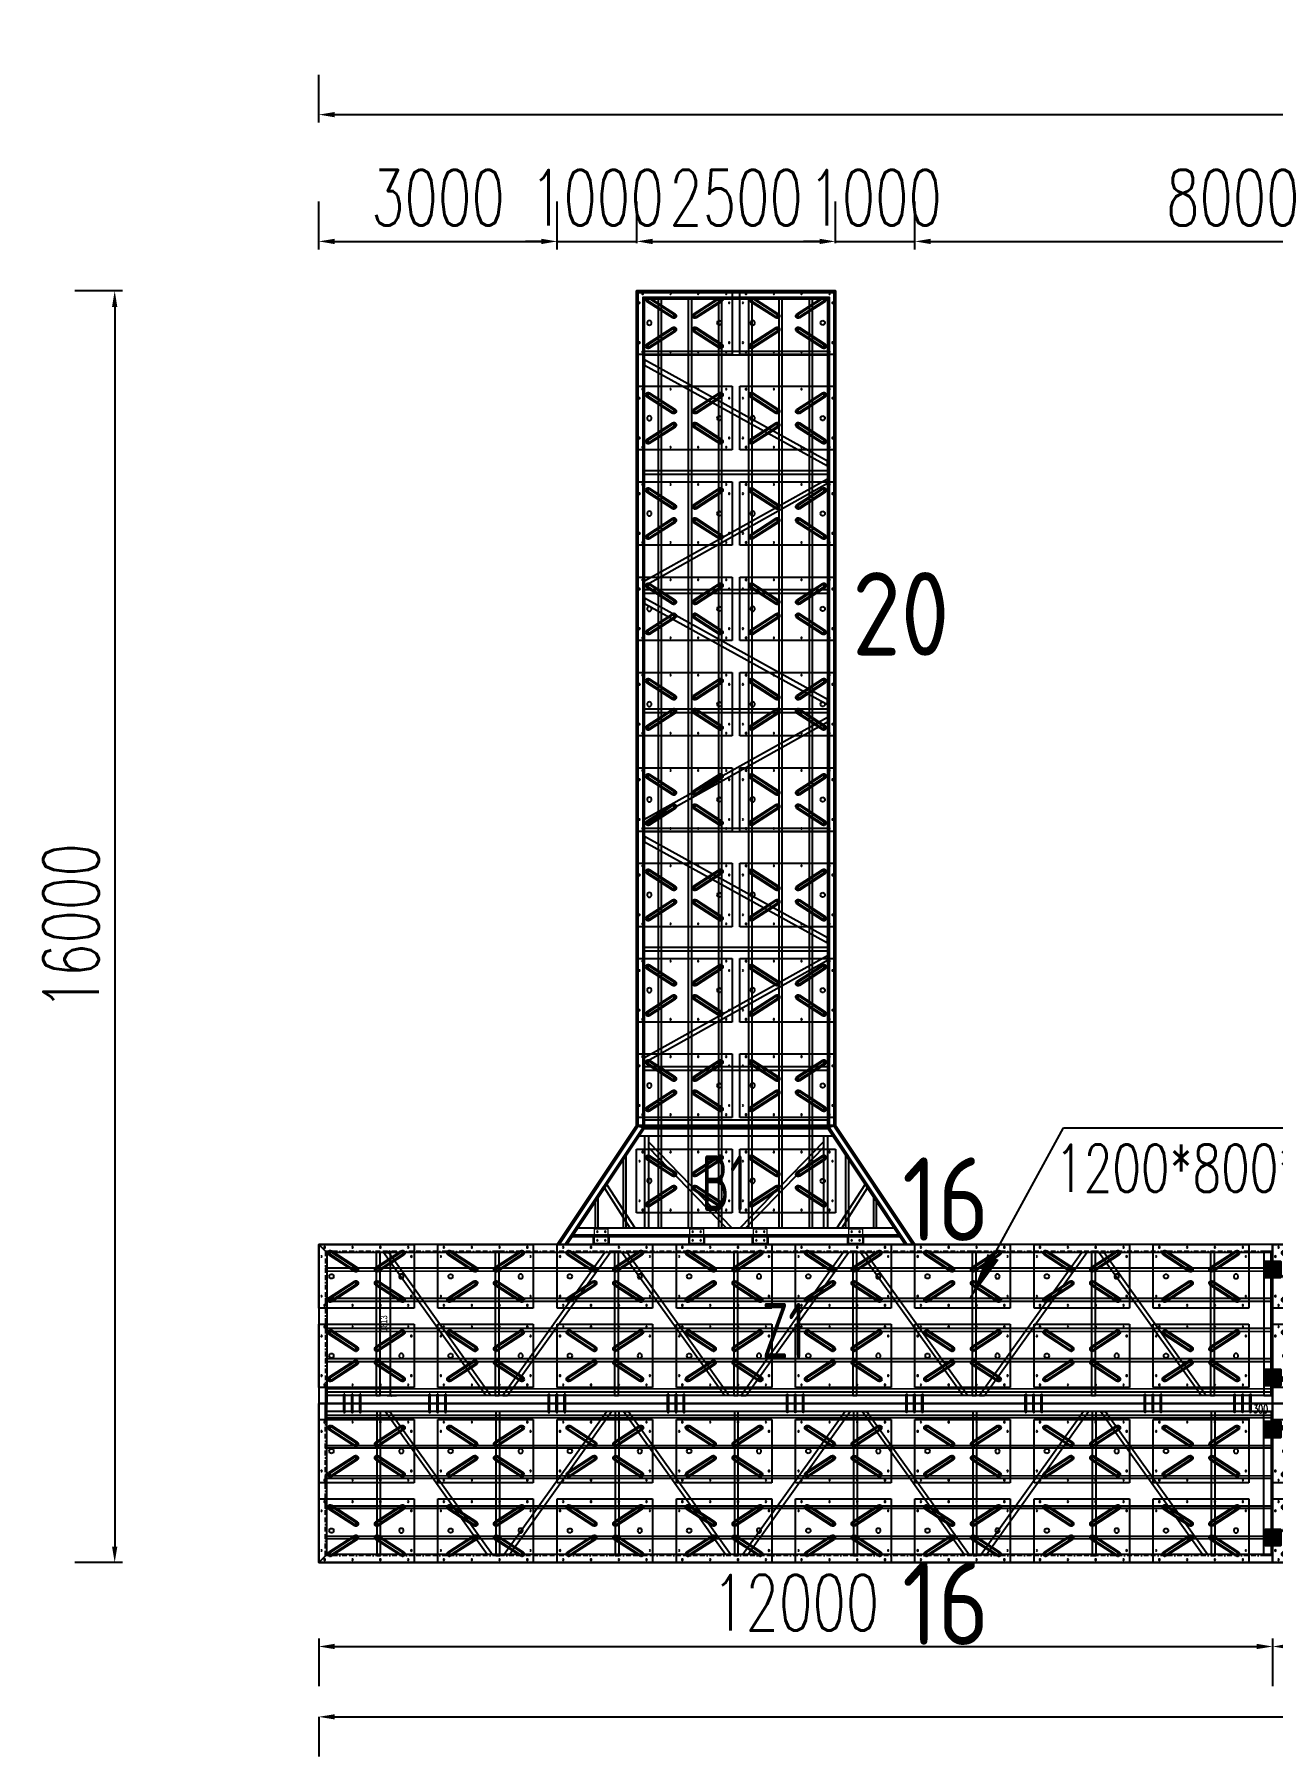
# Model space of a CAD drawing. Extents: x -89702 to 926017, y -610001 to -56924.
# Drawn here: x 306353 to 321930, y -232071 to -210400 of the extents above; entities that cross this region are included whole.
import ezdxf

# ---------------------------------------------------------------- set-up
doc = ezdxf.new("R2010")
doc.units = 0
doc.header["$LTSCALE"] = 10
doc.header["$MEASUREMENT"] = 0
doc.linetypes.add('__BORDER__', pattern=[21, 6, -3, 6, -3, 0, -3])
for name, color, linetype in [('DIM_LEAD', 3, 'Continuous'), ('L-TEXT文字标注', 7, 'Continuous'), ('PUB_DIM', 3, 'Continuous'), ('PUB_TEXT', 7, 'Continuous'), ('W-_ANTICOLLISION防撞措施', 6, 'Continuous'), ('W-ALUMINUM_FRAME铝架', 30, 'Continuous'), ('W-FLOAT_BOWL浮筒', 253, 'Continuous'), ('W-STEEL_FRAME钢架', 3, 'Continuous'), ('W-STEEL_KEEL钢龙骨', 5, 'Continuous'), ('塑木板', 32, 'Continuous')]:
    doc.layers.add(name, color=color, linetype=linetype)
doc.styles.add('_TCH_DIM', font='SIMPLEX', dxfattribs={"bigfont": 'GBCBIG'})
doc.styles.add('_TCH_DIM_T3', font='arial.ttf', dxfattribs={"width": 0.705882})
doc.styles.get("Standard").update_dxf_attribs({"font": 'gbenor.shx', "bigfont": 'gbcbig.shx'})
doc.styles.add('STANDARD_T3', font='simplex.shx', dxfattribs={"width": 0.7, "bigfont": 'gbcbig.shx'})
doc.dimstyles.new('_TCH_ARCH&&30', dxfattribs={"dimtxt": 89.25, "dimasz": 30, "dimexe": 75, "dimexo": 90, "dimgap": 37.875, "dimtad": 1, "dimdec": 0, "dimzin": 0, "dimdsep": 46, "dimtxsty": '_TCH_DIM_T3', "dimblk": 'ARCHTICK', "dimcen": 0.09, "dimclrt": 7, "dimazin": 2, "dimtfac": 1, "dimtdec": 0, "dimtix": 1, "dimtmove": 2, "dimatfit": 3, "dimfxl": 0, "dimtolj": 1, "dimtzin": 0, "dimarcsym": 0})
doc.dimstyles.new('W&&200', dxfattribs={"dimtxt": 700, "dimasz": 200, "dimexe": 500, "dimexo": 600, "dimgap": 200, "dimtad": 1, "dimdec": 0, "dimzin": 0, "dimdsep": 46, "dimtxsty": 'STANDARD_T3', "dimcen": 0.09, "dimclrd": 1, "dimclre": 1, "dimclrt": 7, "dimazin": 2, "dimtfac": 1, "dimtdec": 0, "dimtix": 1, "dimtmove": 2, "dimatfit": 3, "dimfxl": 0, "dimtolj": 1, "dimtzin": 0, "dimarcsym": 0})
doc.dimstyles.new('W&&30', dxfattribs={"dimtxt": 105, "dimasz": 30, "dimexe": 75, "dimexo": 90, "dimgap": 30, "dimtad": 1, "dimdec": 0, "dimzin": 0, "dimdsep": 46, "dimtxsty": 'STANDARD_T3', "dimcen": 0.09, "dimclrd": 1, "dimclre": 1, "dimclrt": 7, "dimazin": 2, "dimtfac": 1, "dimtdec": 0, "dimtix": 1, "dimtmove": 2, "dimatfit": 3, "dimfxl": 0, "dimtolj": 1, "dimtzin": 0, "dimarcsym": 0})

# ---------------------------------------------------------------- blocks, each defined once
blk = doc.blocks.new('fx1200')
for p, q in [((1200, 276), (0, 276)), ((0, 276), (0, -524)), ((1200, -524), (1200, 276)), ((121, 187), (116, 177)), ((116, 177), (118, 165)), ((118, 165), (121, 155)), ((128, 196), (121, 187)), ((121, 155), (129, 147)), ((126, 172), (129, 182)), ((128, 162), (126, 172)), ((139, 201), (128, 196)), ((134, 155), (128, 162)), ((129, 182), (136, 190)), ((129, 172), (131, 180)), ((131, 164), (129, 172)), ((137, 159), (129, 147)), ((129, 147), (453, -63)), ((131, 180), (137, 187)), ((137, 159), (131, 164)), ((134, 155), (458, -56)), ((136, 190), (145, 192)), ((137, 187), (145, 189)), ((153, 185), (137, 159)), ((461, -53), (137, 159)), ((150, 201), (139, 201)), ((145, 192), (155, 189)), ((145, 189), (153, 185)), ((159, 197), (150, 201)), ((159, 197), (153, 185)), ((153, 185), (477, -24)), ((478, -21), (155, 189)), ((483, -12), (159, 197)), ((1041, 197), (717, -12)), ((1045, 189), (722, -21)), ((723, -24), (1047, 185)), ((1064, 159), (741, -53)), ((742, -56), (1066, 155)), ((747, -63), (1071, 147)), ((1052, 201), (1041, 197)), ((1047, 185), (1041, 197)), ((1045, 189), (1055, 192)), ((1047, 185), (1055, 189)), ((1047, 185), (1064, 159)), ((1063, 201), (1052, 201)), ((1055, 192), (1064, 190)), ((1055, 189), (1063, 187)), ((1072, 196), (1063, 201)), ((1063, 187), (1069, 180)), ((1064, 190), (1072, 182)), ((1069, 164), (1064, 159)), ((1064, 159), (1071, 147)), ((1072, 162), (1066, 155)), ((1069, 180), (1071, 172)), ((1071, 172), (1069, 164)), ((1071, 147), (1079, 155)), ((1080, 187), (1072, 196)), ((1072, 182), (1076, 172)), ((1076, 172), (1072, 162)), ((1079, 155), (1084, 165)), ((1084, 177), (1080, 187)), ((1084, 165), (1084, 177)), ((453, -184), (129, -393)), ((132, -123), (134, -113)), ((134, -135), (132, -123)), ((134, -113), (140, -103)), ((140, -145), (134, -135)), ((458, -192), (134, -402)), ((137, -405), (461, -195)), ((140, -103), (150, -96)), ((150, -150), (140, -145)), ((150, -96), (161, -95)), ((161, -153), (150, -150)), ((161, -95), (171, -96)), ((171, -150), (161, -153)), ((171, -96), (180, -103)), ((180, -145), (171, -150)), ((180, -103), (187, -113)), ((187, -135), (180, -145)), ((187, -113), (188, -123)), ((188, -123), (187, -135)), ((461, -53), (453, -63)), ((453, -63), (464, -68)), ((464, -180), (453, -184)), ((453, -184), (461, -195)), ((467, -59), (458, -56)), ((458, -192), (467, -189)), ((461, -53), (477, -24)), ((469, -54), (461, -53)), ((461, -195), (469, -192)), ((461, -195), (477, -222)), ((464, -68), (475, -68)), ((475, -180), (464, -180)), ((478, -56), (467, -59)), ((467, -189), (478, -190)), ((475, -53), (469, -54)), ((469, -192), (475, -194)), ((482, -48), (475, -53)), ((475, -68), (485, -63)), ((485, -185), (475, -180)), ((475, -194), (482, -200)), ((483, -12), (477, -24)), ((477, -24), (482, -31)), ((478, -21), (485, -29)), ((485, -49), (478, -56)), ((478, -190), (485, -199)), ((482, -31), (485, -39)), ((485, -39), (482, -48)), ((482, -200), (485, -209)), ((485, -209), (482, -217)), ((491, -21), (483, -12)), ((485, -29), (488, -39)), ((488, -39), (485, -49)), ((485, -63), (493, -54)), ((493, -194), (485, -185)), ((485, -199), (488, -209)), ((488, -209), (485, -219)), ((496, -31), (491, -21)), ((491, -225), (496, -215)), ((493, -54), (496, -43)), ((496, -204), (493, -194)), ((496, -43), (496, -31)), ((496, -215), (496, -204)), ((709, -21), (704, -31)), ((704, -31), (704, -43)), ((704, -43), (707, -54)), ((707, -194), (704, -204)), ((704, -204), (704, -215)), ((704, -215), (709, -225)), ((707, -54), (715, -63)), ((715, -185), (707, -194)), ((717, -12), (709, -21)), ((712, -39), (715, -29)), ((715, -49), (712, -39)), ((712, -209), (715, -199)), ((715, -219), (712, -209)), ((715, -29), (722, -21)), ((723, -56), (715, -49)), ((715, -63), (725, -68)), ((725, -180), (715, -185)), ((715, -199), (723, -190)), ((717, -12), (723, -24)), ((717, -39), (718, -31)), ((718, -48), (717, -39)), ((717, -209), (718, -200)), ((718, -217), (717, -209)), ((718, -31), (723, -24)), ((725, -53), (718, -48)), ((718, -200), (725, -194)), ((741, -53), (723, -24)), ((733, -59), (723, -56)), ((723, -190), (733, -189)), ((741, -195), (723, -222)), ((733, -54), (725, -53)), ((725, -68), (736, -68)), ((736, -180), (725, -180)), ((725, -194), (733, -192)), ((741, -53), (733, -54)), ((742, -56), (733, -59)), ((733, -189), (742, -192)), ((733, -192), (741, -195)), ((736, -68), (747, -63)), ((747, -184), (736, -180)), ((741, -53), (747, -63)), ((747, -184), (741, -195)), ((741, -195), (1064, -405)), ((1066, -402), (742, -192)), ((1071, -393), (747, -184)), ((1015, -113), (1012, -123)), ((1012, -123), (1015, -135)), ((1020, -103), (1015, -113)), ((1015, -135), (1020, -145)), ((1029, -96), (1020, -103)), ((1020, -145), (1029, -150)), ((1041, -95), (1029, -96)), ((1029, -150), (1041, -153)), ((1050, -96), (1041, -95)), ((1041, -153), (1050, -150)), ((1060, -103), (1050, -96)), ((1050, -150), (1060, -145)), ((1066, -113), (1060, -103)), ((1060, -145), (1066, -135)), ((1068, -123), (1066, -113)), ((1066, -135), (1068, -123)), ((118, -412), (116, -423)), ((116, -423), (121, -435)), ((121, -402), (118, -412)), ((129, -393), (121, -402)), ((126, -420), (128, -410)), ((129, -430), (126, -420)), ((128, -410), (134, -402)), ((129, -393), (137, -405)), ((129, -420), (131, -412)), ((131, -428), (129, -420)), ((136, -437), (129, -430)), ((131, -412), (137, -405)), ((137, -433), (131, -428)), ((153, -433), (137, -405)), ((145, -435), (137, -433)), ((153, -433), (145, -435)), ((477, -222), (153, -433)), ((153, -433), (159, -443)), ((155, -437), (478, -225)), ((159, -443), (483, -234)), ((482, -217), (477, -222)), ((477, -222), (483, -234)), ((485, -219), (478, -225)), ((483, -234), (491, -225)), ((709, -225), (717, -234)), ((722, -225), (715, -219)), ((723, -222), (717, -234)), ((717, -234), (1041, -443)), ((723, -222), (718, -217)), ((722, -225), (1045, -437)), ((1047, -433), (723, -222)), ((1041, -443), (1047, -433)), ((1047, -433), (1064, -405)), ((1055, -435), (1047, -433)), ((1063, -433), (1055, -435)), ((1069, -428), (1063, -433)), ((1071, -393), (1064, -405)), ((1064, -405), (1069, -412)), ((1072, -430), (1064, -437)), ((1066, -402), (1072, -410)), ((1069, -412), (1071, -420)), ((1071, -420), (1069, -428)), ((1079, -402), (1071, -393)), ((1072, -410), (1076, -420)), ((1076, -420), (1072, -430)), ((1084, -412), (1079, -402)), ((1080, -435), (1084, -423)), ((1084, -423), (1084, -412)), ((0, -524), (1200, -524)), ((121, -435), (128, -443)), ((128, -443), (139, -448)), ((145, -438), (136, -437)), ((139, -448), (150, -448)), ((155, -437), (145, -438)), ((150, -448), (159, -443)), ((1041, -443), (1052, -448)), ((1055, -438), (1045, -437)), ((1052, -448), (1063, -448)), ((1064, -437), (1055, -438)), ((1063, -448), (1072, -443)), ((1072, -443), (1080, -435))]:
    blk.add_line(p, q)
for centre in [(75, 241), (425, 241), (775, 241), (1125, 241), (35, 126), (1165, 126), (35, -374), (1165, -374), (75, -489), (425, -489), (775, -489), (1125, -489)]:
    blk.add_circle(centre, 7)
blk = doc.blocks.new('*U1088')
at = {"layer": 'W-FLOAT_BOWL浮筒', "xscale": -1, "rotation": 180}
for p in [(-1250, -124), (50, -124)]:
    blk.add_blockref('fx1200', p, dxfattribs=at)
blk = doc.blocks.new('*U1089')
at = {"layer": 'W-FLOAT_BOWL浮筒', "color": 0, "linetype": 'ByBlock', "lineweight": -2, "transparency": 16777216}
for p in [(0, 0), (0, -1200), (0, -2400), (0, -3600), (0, -4800), (0, -6000), (0, -7200), (0, -8400), (0, -9600), (0, -10800)]:
    blk.add_blockref('*U1088', p, dxfattribs=at)
blk = doc.blocks.new('*U1076')
at = {"layer": 'W-FLOAT_BOWL浮筒', "xscale": -1}
for p in [(600, 624), (600, -376)]:
    blk.add_blockref('fx1200', p, dxfattribs=at)
blk = doc.blocks.new('*U1077')
at = {"layer": 'W-FLOAT_BOWL浮筒', "color": 0, "linetype": 'ByBlock', "lineweight": -2, "transparency": 16777216}
for p in [(0, 0), (1500, 0), (3000, 0), (4500, 0), (6000, 0), (7500, 0), (9000, 0), (10500, 0)]:
    blk.add_blockref('*U1076', p, dxfattribs=at)
blk = doc.blocks.new('*U1078')
at = {"layer": 'W-FLOAT_BOWL浮筒', "xscale": -1}
for p in [(600, 624), (600, -376)]:
    blk.add_blockref('fx1200', p, dxfattribs=at)
blk = doc.blocks.new('*U1079')
at = {"layer": 'W-FLOAT_BOWL浮筒', "color": 0, "linetype": 'ByBlock', "lineweight": -2, "transparency": 16777216}
for p in [(0, 0), (1500, 0), (3000, 0), (4500, 0), (6000, 0), (7500, 0), (9000, 0), (10500, 0)]:
    blk.add_blockref('*U1078', p, dxfattribs=at)
blk = doc.blocks.new('*U1080')
at = {"layer": 'W-FLOAT_BOWL浮筒', "xscale": -1}
for p in [(600, 624), (600, -376)]:
    blk.add_blockref('fx1200', p, dxfattribs=at)
blk = doc.blocks.new('*U1081')
at = {"layer": 'W-FLOAT_BOWL浮筒', "color": 0, "linetype": 'ByBlock', "lineweight": -2, "transparency": 16777216}
for p in [(0, 0), (1450, 0), (2900, 0), (4350, 0), (5800, 0), (7250, 0), (8700, 0), (10150, 0)]:
    blk.add_blockref('*U1080', p, dxfattribs=at)
blk = doc.blocks.new('*U1082')
at = {"layer": 'W-FLOAT_BOWL浮筒', "xscale": -1}
for p in [(600, 624), (600, -376)]:
    blk.add_blockref('fx1200', p, dxfattribs=at)
blk = doc.blocks.new('*U1083')
at = {"layer": 'W-FLOAT_BOWL浮筒', "color": 0, "linetype": 'ByBlock', "lineweight": -2, "transparency": 16777216}
for p in [(0, 0), (1450, 0), (2900, 0), (4350, 0), (5800, 0), (7250, 0), (8700, 0), (10150, 0)]:
    blk.add_blockref('*U1082', p, dxfattribs=at)
blk = doc.blocks.new('*D1091')
at = {"layer": 'Defpoints', "color": 0, "linetype": 'ByBlock', "transparency": 16777216}
for p in [(309930, -229628), (321930, -229628), (321930, -230686)]:
    blk.add_point(p, dxfattribs=at)
at = {"layer": 'W-_ANTICOLLISION防撞措施', "color": 1, "linetype": 'ByBlock', "lineweight": -2, "transparency": 16777216}
for p, q in [((309930, -230586), (309930, -231186)), ((310130, -230686), (321730, -230686)), ((321930, -230586), (321930, -231186))]:
    blk.add_line(p, q, dxfattribs=at)
at = {"layer": 'W-_ANTICOLLISION防撞措施', "color": 1, "linetype": 'ByBlock', "transparency": 16777216}
for points in [[(310130, -230652), (310130, -230719), (309930, -230686)], [(321730, -230652), (321730, -230719), (321930, -230686)]]:
    blk.add_solid(points, dxfattribs=at)
at = {"layer": 'W-_ANTICOLLISION防撞措施', "color": 7, "linetype": 'ByBlock', "transparency": 16777216, "insert": (315930, -230136), "char_height": 700, "attachment_point": 5, "style": 'STANDARD_T3'}
blk.add_mtext('\\A1;12000', dxfattribs=at)
blk = doc.blocks.new('*D1090')
at = {"layer": 'Defpoints', "color": 0, "linetype": 'ByBlock', "transparency": 16777216}
for p in [(321930, -229628), (333430, -229628), (333430, -230686)]:
    blk.add_point(p, dxfattribs=at)
at = {"layer": 'W-_ANTICOLLISION防撞措施', "color": 1, "linetype": 'ByBlock', "lineweight": -2, "transparency": 16777216}
for p, q in [((321930, -230586), (321930, -231186)), ((322130, -230686), (333230, -230686)), ((333430, -230586), (333430, -231186))]:
    blk.add_line(p, q, dxfattribs=at)
at = {"layer": 'W-_ANTICOLLISION防撞措施', "color": 1, "linetype": 'ByBlock', "transparency": 16777216}
for points in [[(322130, -230652), (322130, -230719), (321930, -230686)], [(333230, -230652), (333230, -230719), (333430, -230686)]]:
    blk.add_solid(points, dxfattribs=at)
at = {"layer": 'W-_ANTICOLLISION防撞措施', "color": 7, "linetype": 'ByBlock', "transparency": 16777216, "insert": (327680, -230136), "char_height": 700, "attachment_point": 5, "style": 'STANDARD_T3'}
blk.add_mtext('\\A1;11500', dxfattribs=at)
blk = doc.blocks.new('01')
h = blk.add_hatch()
h.set_pattern_fill('HOUND', color=77, scale=5)
h.set_pattern_definition([(0, (0, 0), (31.75, 7.9375), [127, -63.5]), (90, (0, 0), (-7.9375, -31.75), [127, -63.5])])
h.paths.add_polyline_path([(50227, 12928), (50227, 12728), (50427, 12728), (50427, 12928)])
h.paths.add_polyline_path([(50382, 12893, -1), (50402, 12893, -1)], flags=16)
h.paths.add_polyline_path([(50252, 12893, -1), (50272, 12893, -1)], flags=16)
h.paths.add_polyline_path([(50402, 12763, -1), (50382, 12763, -1)], flags=16)
h.paths.add_polyline_path([(50272, 12763, -1), (50252, 12763, -1)], flags=16)
at = {"color": 251}
blk.add_lwpolyline([(50227, 12928), (50427, 12928), (50427, 12728), (50227, 12728)], close=True, dxfattribs=at)
at = {"color": 6}
for centre in [(50262, 12893), (50392, 12893), (50262, 12763), (50392, 12763)]:
    blk.add_circle(centre, 10, dxfattribs=at)
blk = doc.blocks.new('*D1362')
at = {"layer": 'Defpoints', "color": 0, "transparency": 16777216}
for p in [(321630, -227728), (321930, -227628), (321630, -227781)]:
    blk.add_point(p, dxfattribs=at)
at = {"layer": 'W-STEEL_FRAME钢架', "color": 1, "lineweight": -2, "transparency": 16777216}
for p, q in [((321930, -227718), (321930, -227856)), ((321630, -227818), (321630, -227856)), ((321900, -227781), (321660, -227781))]:
    blk.add_line(p, q, dxfattribs=at)
at = {"layer": 'W-STEEL_FRAME钢架', "color": 1, "transparency": 16777216}
for points in [[(321660, -227776), (321660, -227786), (321630, -227781)], [(321900, -227776), (321900, -227786), (321930, -227781)]]:
    blk.add_solid(points, dxfattribs=at)
at = {"layer": 'W-STEEL_FRAME钢架', "color": 7, "transparency": 16777216, "insert": (321780, -227698), "char_height": 105, "attachment_point": 5, "style": 'STANDARD_T3'}
blk.add_mtext('\\A1;300', dxfattribs=at)
blk = doc.blocks.new('*U1336')
at = {"color": 4}
blk.add_lwpolyline([(5957, 18), (-5957, 17), (-5957, -18), (5957, -17)], close=True, dxfattribs=at)
blk = doc.blocks.new('*U1337')
at = {"layer": 'W-STEEL_KEEL钢龙骨', "color": 0, "linetype": 'ByBlock', "lineweight": -2, "transparency": 16777216}
for p in [(0, 1520), (0, 1140), (0, 760), (0, 380), (0, 0)]:
    blk.add_blockref('*U1336', p, dxfattribs=at)
blk = doc.blocks.new('*U1334')
at = {"color": 1}
blk.add_lwpolyline([(25, 906.5), (-25, 906.5), (-25, -906.5), (25, -906.5)], close=True, dxfattribs=at)
blk = doc.blocks.new('*U1335')
at = {"layer": 'W-ALUMINUM_FRAME铝架', "color": 0, "linetype": 'ByBlock', "lineweight": -2, "transparency": 16777216}
for p in [(0, 0), (1500, 0), (3000, 0), (4500, 0), (6000, 0), (7500, 0), (9000, 0), (10500, 0)]:
    blk.add_blockref('*U1334', p, dxfattribs=at)
blk = doc.blocks.new('1')
at = {"lineweight": -3}
for p, q in [((-1521938, 1214338), (-1521935, 1214338)), ((-1521938, 1214336), (-1521931, 1214336)), ((-1521938, 1214336), (-1521914, 1214336)), ((-1521936, 1214341), (-1521936, 1214346)), ((-1521936, 1214346), (-1521916, 1214346)), ((-1521935, 1214341), (-1521936, 1214341)), ((-1521934, 1214347), (-1521932, 1214347)), ((-1521933, 1214352), (-1521931, 1214355)), ((-1521933, 1214136), (-1521933, 1214352)), ((-1521919, 1214352), (-1521933, 1214352)), ((-1521932, 1214347), (-1521919, 1214347)), ((-1521932, 1214346), (-1521932, 1214341)), ((-1521921, 1214355), (-1521931, 1214355)), ((-1521919, 1214352), (-1521921, 1214355)), ((-1521919, 1214347), (-1521921, 1214347)), ((-1521921, 1214346), (-1521921, 1214341)), ((-1521919, 1214136), (-1521919, 1214352)), ((-1521917, 1214341), (-1521916, 1214341)), ((-1521914, 1214338), (-1521917, 1214338)), ((-1521916, 1214341), (-1521916, 1214346)), ((-1521938, 1214136), (-1521931, 1214136)), ((-1521938, 1214136), (-1521914, 1214136)), ((-1521938, 1214134), (-1521935, 1214134)), ((-1521935, 1214131), (-1521936, 1214131)), ((-1521936, 1214131), (-1521936, 1214126)), ((-1521936, 1214126), (-1521916, 1214126)), ((-1521934, 1214125), (-1521932, 1214125)), ((-1521932, 1214126), (-1521932, 1214131)), ((-1521932, 1214125), (-1521919, 1214125)), ((-1521921, 1214126), (-1521921, 1214131)), ((-1521919, 1214125), (-1521921, 1214125)), ((-1521914, 1214134), (-1521917, 1214134)), ((-1521917, 1214131), (-1521916, 1214131)), ((-1521916, 1214131), (-1521916, 1214126))]:
    blk.add_line(p, q, dxfattribs=at)
at = {"color": 1}
for p, q in [((-1521936, 1214346), (-1521934, 1214347)), ((-1521919, 1214347), (-1521916, 1214346))]:
    blk.add_line(p, q, dxfattribs=at)
at = {"color": 6, "lineweight": -3}
for p, q in [((-1521931, 1214136), (-1521931, 1214355)), ((-1521921, 1214136), (-1521921, 1214355))]:
    blk.add_line(p, q, dxfattribs=at)
at = {"lineweight": -3}
for points in [[(-1521933, 1214336), (-1521938, 1214336), (-1521938, 1214338), (-1521914, 1214338), (-1521914, 1214336), (-1521919, 1214336)], [(-1521935, 1214338), (-1521935, 1214341), (-1521917, 1214341), (-1521917, 1214338)], [(-1521933, 1214136), (-1521938, 1214136), (-1521938, 1214134), (-1521914, 1214134), (-1521914, 1214136), (-1521919, 1214136)], [(-1521935, 1214134), (-1521935, 1214131), (-1521917, 1214131), (-1521917, 1214134)]]:
    blk.add_lwpolyline(points, dxfattribs=at)
for centre, radius, start, end in [((-1521934, 1214129), 3.22, 223.6028, 316.3972), ((-1521926, 1214140), 14.7, 248.7607, 291.2393), ((-1521919, 1214129), 3.22, 223.6028, 316.3972)]:
    blk.add_arc(centre, radius, start, end, dxfattribs=at)
blk = doc.blocks.new('*U1332')
at = {"color": 4}
blk.add_lwpolyline([(-5957, 18), (5957, 17), (5957, -18), (-5957, -17)], close=True, dxfattribs=at)
blk = doc.blocks.new('*U1333')
at = {"layer": 'W-STEEL_KEEL钢龙骨', "color": 0, "linetype": 'ByBlock', "lineweight": -2, "transparency": 16777216}
for p in [(0, 1520), (0, 1140), (0, 760), (0, 380), (0, 0)]:
    blk.add_blockref('*U1332', p, dxfattribs=at)
blk = doc.blocks.new('*U1330')
at = {"color": 1}
blk.add_lwpolyline([(25, 906.5), (-25, 906.5), (-25, -906.5), (25, -906.5)], close=True, dxfattribs=at)
blk = doc.blocks.new('*U1331')
at = {"layer": 'W-ALUMINUM_FRAME铝架', "color": 0, "linetype": 'ByBlock', "lineweight": -2, "transparency": 16777216}
for p in [(0, 0), (1500, 0), (3000, 0), (4500, 0), (6000, 0), (7500, 0), (9000, 0), (10500, 0)]:
    blk.add_blockref('*U1330', p, dxfattribs=at)
blk = doc.blocks.new('*U1329')
at = {"color": 1, "lineweight": 5}
blk.add_lwpolyline([(-87, -84.75), (87, -84.75, 0.41421356), (92, -79.75), (92, 79.75, 0.41421356), (87, 84.75), (-87, 84.75, 0.41421356), (-92, 79.75), (-92, -79.75, 0.41421356)], format="xyb", close=True, dxfattribs=at)
for centre in [(-55, 50.25), (55, 50.25), (-55, -49.75), (55, -49.75)]:
    blk.add_circle(centre, 10, dxfattribs=at)
blk = doc.blocks.new('*U1358')
at = {"layer": 'W-STEEL_FRAME钢架', "color": 1, "linetype": 'ByBlock'}
blk.add_lwpolyline([(-25, 1150), (25, 1150), (25, -1150), (-25, -1150)], close=True, dxfattribs=at)
blk = doc.blocks.new('*U1359')
at = {"layer": 'W-ALUMINUM_FRAME铝架', "color": 0, "linetype": 'ByBlock', "lineweight": -2, "transparency": 16777216}
for p in [(0, 0), (1500, 0), (3000, 0), (4500, 0), (6000, 0), (7500, 0), (9000, 0)]:
    blk.add_blockref('*U1358', p, dxfattribs=at)
blk = doc.blocks.new('*U1360')
at = {"layer": 'W-STEEL_KEEL钢龙骨', "color": 4}
blk.add_lwpolyline([(5846, -18), (-5847, -18), (-5847, 17), (5846, 17)], close=True, dxfattribs=at)
blk = doc.blocks.new('*U1361')
at = {"layer": 'PUB_DIM', "color": 0, "linetype": 'ByBlock', "lineweight": -2, "transparency": 16777216}
for p in [(0, 1900), (0, 1520), (0, 1140), (0, 760), (0, 380), (0, 0)]:
    blk.add_blockref('*U1360', p, dxfattribs=at)
blk = doc.blocks.new('*D1366')
at = {"layer": 'Defpoints', "color": 0, "transparency": 16777216}
for p in [(313930, -213628), (307363, -229628), (309930, -229628)]:
    blk.add_point(p, dxfattribs=at)
at = {"layer": 'W-FLOAT_BOWL浮筒', "color": 1, "lineweight": -2, "transparency": 16777216}
for p, q in [((307463, -213628), (306863, -213628)), ((307363, -213828), (307363, -229428)), ((307463, -229628), (306863, -229628))]:
    blk.add_line(p, q, dxfattribs=at)
at = {"layer": 'W-FLOAT_BOWL浮筒', "color": 1, "transparency": 16777216}
for points in [[(307329, -213828), (307396, -213828), (307363, -213628)], [(307329, -229428), (307396, -229428), (307363, -229628)]]:
    blk.add_solid(points, dxfattribs=at)
at = {"layer": 'W-FLOAT_BOWL浮筒', "color": 7, "transparency": 16777216, "insert": (306813, -221628), "char_height": 700, "attachment_point": 5, "rotation": 90, "style": 'STANDARD_T3'}
blk.add_mtext('\\A1;16000', dxfattribs=at)
blk = doc.blocks.new('*D1367')
at = {"layer": 'Defpoints', "color": 0, "transparency": 16777216}
for p in [(312930, -213004), (309930, -225628), (312930, -225628)]:
    blk.add_point(p, dxfattribs=at)
at = {"layer": 'L-TEXT文字标注', "color": 1, "lineweight": -2, "transparency": 16777216}
for p, q in [((309930, -213104), (309930, -212504)), ((312930, -213104), (312930, -212504)), ((310130, -213004), (312730, -213004))]:
    blk.add_line(p, q, dxfattribs=at)
at = {"layer": 'L-TEXT文字标注', "color": 1, "transparency": 16777216}
for points in [[(310130, -212971), (310130, -213038), (309930, -213004)], [(312730, -212971), (312730, -213038), (312930, -213004)]]:
    blk.add_solid(points, dxfattribs=at)
at = {"layer": 'L-TEXT文字标注', "color": 7, "transparency": 16777216, "insert": (311430, -212454), "char_height": 700, "attachment_point": 5, "style": 'STANDARD_T3'}
blk.add_mtext('\\A1;3000', dxfattribs=at)
blk = doc.blocks.new('*D1368')
at = {"layer": 'Defpoints', "color": 0, "transparency": 16777216}
for p in [(313930, -213004), (313930, -213628), (312930, -225628)]:
    blk.add_point(p, dxfattribs=at)
at = {"layer": 'L-TEXT文字标注', "color": 1, "lineweight": -2, "transparency": 16777216}
for p, q in [((312930, -213104), (312930, -212504)), ((313930, -213028), (313930, -212504)), ((312730, -213004), (312530, -213004)), ((312930, -213004), (313930, -213004)), ((314130, -213004), (314330, -213004))]:
    blk.add_line(p, q, dxfattribs=at)
at = {"layer": 'L-TEXT文字标注', "color": 1, "transparency": 16777216}
for points in [[(312730, -212971), (312730, -213038), (312930, -213004)], [(314130, -212971), (314130, -213038), (313930, -213004)]]:
    blk.add_solid(points, dxfattribs=at)
at = {"layer": 'L-TEXT文字标注', "color": 7, "transparency": 16777216, "insert": (313430, -212454), "char_height": 700, "attachment_point": 5, "style": 'STANDARD_T3'}
blk.add_mtext('\\A1;1000', dxfattribs=at)
blk = doc.blocks.new('*D1369')
at = {"layer": 'Defpoints', "color": 0, "transparency": 16777216}
for p in [(316430, -213004), (313930, -213628), (316430, -213628)]:
    blk.add_point(p, dxfattribs=at)
at = {"layer": 'L-TEXT文字标注', "color": 1, "lineweight": -2, "transparency": 16777216}
for p, q in [((313930, -213028), (313930, -212504)), ((316430, -213028), (316430, -212504)), ((314130, -213004), (316230, -213004))]:
    blk.add_line(p, q, dxfattribs=at)
at = {"layer": 'L-TEXT文字标注', "color": 1, "transparency": 16777216}
for points in [[(314130, -212971), (314130, -213038), (313930, -213004)], [(316230, -212971), (316230, -213038), (316430, -213004)]]:
    blk.add_solid(points, dxfattribs=at)
at = {"layer": 'L-TEXT文字标注', "color": 7, "transparency": 16777216, "insert": (315180, -212454), "char_height": 700, "attachment_point": 5, "style": 'STANDARD_T3'}
blk.add_mtext('\\A1;2500', dxfattribs=at)
blk = doc.blocks.new('*D1370')
at = {"layer": 'Defpoints', "color": 0, "transparency": 16777216}
for p in [(317430, -213004), (316430, -213628), (317430, -225628)]:
    blk.add_point(p, dxfattribs=at)
at = {"layer": 'L-TEXT文字标注', "color": 1, "lineweight": -2, "transparency": 16777216}
for p, q in [((316430, -213028), (316430, -212504)), ((317430, -213104), (317430, -212504)), ((316230, -213004), (316030, -213004)), ((316430, -213004), (317430, -213004)), ((317630, -213004), (317830, -213004))]:
    blk.add_line(p, q, dxfattribs=at)
at = {"layer": 'L-TEXT文字标注', "color": 1, "transparency": 16777216}
for points in [[(316230, -212971), (316230, -213038), (316430, -213004)], [(317630, -212971), (317630, -213038), (317430, -213004)]]:
    blk.add_solid(points, dxfattribs=at)
at = {"layer": 'L-TEXT文字标注', "color": 7, "transparency": 16777216, "insert": (316930, -212454), "char_height": 700, "attachment_point": 5, "style": 'STANDARD_T3'}
blk.add_mtext('\\A1;1000', dxfattribs=at)
blk = doc.blocks.new('*D1371')
at = {"layer": 'Defpoints', "color": 0, "transparency": 16777216}
for p in [(325430, -213004), (317430, -225628), (325430, -225628)]:
    blk.add_point(p, dxfattribs=at)
at = {"layer": 'L-TEXT文字标注', "color": 1, "lineweight": -2, "transparency": 16777216}
for p, q in [((317430, -213104), (317430, -212504)), ((325430, -213104), (325430, -212504)), ((317630, -213004), (325230, -213004))]:
    blk.add_line(p, q, dxfattribs=at)
at = {"layer": 'L-TEXT文字标注', "color": 1, "transparency": 16777216}
for points in [[(317630, -212971), (317630, -213038), (317430, -213004)], [(325230, -212971), (325230, -213038), (325430, -213004)]]:
    blk.add_solid(points, dxfattribs=at)
at = {"layer": 'L-TEXT文字标注', "color": 7, "transparency": 16777216, "insert": (321430, -212454), "char_height": 700, "attachment_point": 5, "style": 'STANDARD_T3'}
blk.add_mtext('\\A1;8000', dxfattribs=at)
blk = doc.blocks.new('*D1380')
at = {"layer": 'Defpoints', "color": 0, "transparency": 16777216}
for p in [(345430, -211409), (309930, -212504), (345430, -212504)]:
    blk.add_point(p, dxfattribs=at)
at = {"layer": 'L-TEXT文字标注', "color": 1, "lineweight": -2, "transparency": 16777216}
for p, q in [((309930, -211509), (309930, -210909)), ((345430, -211509), (345430, -210909)), ((310130, -211409), (345230, -211409))]:
    blk.add_line(p, q, dxfattribs=at)
at = {"layer": 'L-TEXT文字标注', "color": 1, "transparency": 16777216}
for points in [[(310130, -211376), (310130, -211442), (309930, -211409)], [(345230, -211376), (345230, -211442), (345430, -211409)]]:
    blk.add_solid(points, dxfattribs=at)
at = {"layer": 'L-TEXT文字标注', "color": 7, "transparency": 16777216, "insert": (327680, -210859), "char_height": 700, "attachment_point": 5, "style": 'STANDARD_T3'}
blk.add_mtext('\\A1;35500', dxfattribs=at)
blk = doc.blocks.new('*D1962')
at = {"layer": 'Defpoints', "color": 0, "linetype": 'ByBlock', "transparency": 16777216}
for p in [(309930, -231186), (345430, -231186), (345430, -231571)]:
    blk.add_point(p, dxfattribs=at)
at = {"layer": 'W-_ANTICOLLISION防撞措施', "color": 1, "linetype": 'ByBlock', "lineweight": -2, "transparency": 16777216}
for p, q in [((309930, -231571), (309930, -232071)), ((310130, -231571), (326383, -231571)), ((345230, -231571), (328976, -231571)), ((345430, -231571), (345430, -232071))]:
    blk.add_line(p, q, dxfattribs=at)
at = {"layer": 'W-_ANTICOLLISION防撞措施', "color": 1, "linetype": 'ByBlock', "transparency": 16777216}
for points in [[(310130, -231538), (310130, -231604), (309930, -231571)], [(345230, -231538), (345230, -231604), (345430, -231571)]]:
    blk.add_solid(points, dxfattribs=at)
at = {"layer": 'W-_ANTICOLLISION防撞措施', "color": 7, "linetype": 'ByBlock', "transparency": 16777216, "insert": (327680, -231571), "char_height": 700, "attachment_point": 5, "style": 'STANDARD_T3'}
blk.add_mtext('\\A1;35500', dxfattribs=at)
blk = doc.blocks.new('_ArchTick')
at = {"color": 0, "linetype": 'ByBlock', "const_width": 0.4}
blk.add_lwpolyline([(-0.5, -0.5), (0.5, 0.5)], dxfattribs=at)
blk = doc.blocks.new('*D2437')
at = {"layer": 'Defpoints', "color": 0, "linetype": 'ByBlock', "transparency": 16777216}
for p in [(310701, -225715), (310832, -225715), (310701, -227528)]:
    blk.add_point(p, dxfattribs=at)
at = {"layer": 'PUB_DIM', "color": 0, "linetype": 'ByBlock', "lineweight": -2, "transparency": 16777216}
for p, q in [((310791, -225715), (310907, -225715)), ((310832, -227528), (310832, -225715)), ((310791, -227528), (310907, -227528))]:
    blk.add_line(p, q, dxfattribs=at)
at = {"layer": 'PUB_DIM', "color": 0, "linetype": 'ByBlock', "lineweight": -2, "transparency": 16777216, "xscale": 30, "yscale": 30, "zscale": 30}
for p, rotation in [((310832, -225715), 90), ((310832, -227528), 270)]:
    blk.add_blockref('_ArchTick', p, dxfattribs=dict(at, rotation=rotation))
at = {"layer": 'PUB_DIM', "color": 7, "linetype": 'ByBlock', "transparency": 16777216, "insert": (310748, -226621), "char_height": 89.2, "attachment_point": 5, "rotation": 90, "style": '_TCH_DIM_T3'}
blk.add_mtext('\\A1;1813', dxfattribs=at)

msp = doc.modelspace()

# ---------------------------------------------------------------- linework, layer by layer
at = {"color": 4}
for p, q in [((314065.4, -213836.4), (314065.4, -213836.4)), ((313929.7, -224127.9), (314029.7, -224158.2)), ((316329.7, -224158.2), (314029.7, -224158.2)), ((316429.7, -224127.9), (316329.7, -224158.2)), ((317429.7, -225627.9), (312929.7, -225627.9)), ((313084.2, -225627.9), (317084.2, -225627.9))]:
    msp.add_line(p, q, dxfattribs=at)
at = {"color": 3, "linetype": 'ByBlock', "lineweight": 20, "ltscale": 0.169574}
for p, q in [((314026.4, -224163.2), (316333.1, -224163.2)), ((314026.4, -224163.2), (316333.1, -224163.2)), ((314026.4, -224163.2), (316333.1, -224163.2)), ((314026.4, -224163.2), (316333.1, -224163.2)), ((314029.7, -224153.2), (316329.7, -224153.2)), ((314029.7, -224153.2), (316329.7, -224153.2)), ((314029.7, -224153.2), (316329.7, -224153.2)), ((314029.7, -224153.2), (316329.7, -224153.2)), ((314029.7, -224158.2), (316329.7, -224158.2)), ((314029.7, -224158.2), (316329.7, -224158.2)), ((314029.7, -224158.2), (316329.7, -224158.2)), ((314029.7, -224158.2), (316329.7, -224158.2)), ((317241.5, -225525.9), (313117.9, -225525.9)), ((317234.9, -225515.9), (313124.6, -225515.9))]:
    msp.add_line(p, q, dxfattribs=at)
at = {"color": 3}
for p, q in [((321929.7, -225627.9), (309929.7, -225627.9)), ((309929.7, -225627.9), (309929.7, -225727.9)), ((309929.7, -225627.9), (309929.7, -227627.9)), ((309929.7, -225627.9), (310029.7, -225727.9)), ((321929.7, -225727.9), (310029.7, -225727.9)), ((310029.7, -225727.9), (310029.7, -227627.9)), ((321929.7, -225727.9), (321929.7, -225627.9)), ((321929.7, -227627.9), (321929.7, -227527.9)), ((310029.7, -227627.9), (309929.7, -227627.9)), ((309929.7, -229627.9), (309929.7, -227627.9)), ((310029.7, -227627.9), (309929.7, -227627.9)), ((310029.7, -229527.9), (310029.7, -227627.9)), ((321929.7, -227627.9), (321929.7, -227727.9)), ((309929.7, -229627.9), (309929.7, -229527.9)), ((309929.7, -229627.9), (310029.7, -229527.9)), ((321929.7, -229627.9), (309929.7, -229627.9)), ((321929.7, -229527.9), (310029.7, -229527.9)), ((321929.7, -229527.9), (321929.7, -229627.9))]:
    msp.add_line(p, q, dxfattribs=at)
at = {"color": 251, "linetype": '__BORDER__'}
for p, q in [((321929.7, -225714.9), (310016.7, -225714.9)), ((310016.7, -225714.9), (310016.7, -227627.9)), ((310016.7, -229540.9), (310016.7, -227627.9)), ((321929.7, -229540.9), (310016.7, -229540.9))]:
    msp.add_line(p, q, dxfattribs=at)
at = {"color": 4}
for points in [[(312929.7, -225627.9), (313929.7, -224127.9), (313929.7, -213627.9), (316429.7, -213627.9), (316429.7, -224127.9), (317429.7, -225627.9)], [(313049.9, -225627.9), (314029.7, -224158.2), (314029.7, -213727.9), (316329.7, -213727.9), (316329.7, -224158.2), (317309.5, -225627.9)], [(313121.2, -225520.9), (317238.2, -225520.9)]]:
    msp.add_lwpolyline(points, dxfattribs=at)
at = {"color": 3}
for points in [[(312953.8, -225627.9), (313949.7, -224134), (313949.7, -213647.9), (316409.7, -213647.9), (316409.7, -224134), (317405.7, -225627.9)], [(313025.9, -225627.9), (314009.7, -224152.2), (314009.7, -213707.9), (316349.7, -213707.9), (316349.7, -224152.2), (317333.6, -225627.9)]]:
    msp.add_lwpolyline(points, dxfattribs=at)
at = {"color": 6}
for points in [[(321911.7, -225714.9), (321821.7, -225714.9), (321821.7, -227527.9), (321911.7, -227527.9)], [(321911.7, -229540.9), (321821.7, -229540.9), (321821.7, -227727.9), (321911.7, -227727.9)]]:
    msp.add_lwpolyline(points, close=True, dxfattribs=at)
at = {"color": 2}
for points in [[(321929.7, -227527.9), (310016.7, -227527.9), (310016.7, -227627.9), (321929.7, -227627.9)], [(321929.7, -227727.9), (310016.7, -227727.9), (310016.7, -227627.9), (321929.7, -227627.9)]]:
    msp.add_lwpolyline(points, close=True, dxfattribs=at)
at = {"layer": 'DIM_LEAD', "color": 0, "linetype": 'ByBlock'}
for p, q in [((318127.4, -226309.8), (319301.6, -224159.5)), ((319301.6, -224159.5), (323844.3, -224159.5))]:
    msp.add_line(p, q, dxfattribs=at)
msp.add_lwpolyline([(318127.4, -226309.8, 0, 160, 0), (318414.9, -225783.2, 0, 0, 0)], format="xyseb", dxfattribs=at)
at = {"layer": 'W-ALUMINUM_FRAME铝架', "color": 1}
for p, q in [((314029.7, -224258.2), (314029.7, -225420.9)), ((314079.7, -224258.2), (314079.7, -225420.9)), ((316279.7, -224258.2), (316279.7, -225420.9)), ((316329.7, -224258.2), (316329.7, -225420.9)), ((314079.4, -224407.9), (315060.1, -225420.9)), ((314079.7, -224336.3), (315129.7, -225420.9)), ((316279.7, -224336.3), (315229.7, -225420.9)), ((316280.1, -224407.9), (315299.3, -225420.9)), ((313850, -225420.9), (313524.7, -224915.8)), ((313909.5, -225420.9), (313554.9, -224870.4)), ((316450, -225420.9), (316804.5, -224870.4)), ((316509.5, -225420.9), (316834.8, -224915.8))]:
    msp.add_line(p, q, dxfattribs=at)
for points in [[(314029.7, -214493.5), (314029.7, -214561.1), (316329.7, -215830), (316329.7, -215769.5), (314029.7, -214493.5)], [(314029.7, -217342), (314029.7, -217274.4), (316329.7, -215992), (316329.7, -216052.6), (314029.7, -217342)], [(314029.7, -217493.5), (314029.7, -217561.1), (316329.7, -218830), (316329.7, -218769.5), (314029.7, -217493.5)], [(314029.7, -220342), (314029.7, -220274.4), (316329.7, -218992), (316329.7, -219052.6), (314029.7, -220342)], [(314029.7, -220493.5), (314029.7, -220561.1), (316329.7, -221830), (316329.7, -221769.5), (314029.7, -220493.5)], [(314029.7, -223342), (314029.7, -223274.4), (316329.7, -221992), (316329.7, -222052.6), (314029.7, -223342)], [(310744.7, -225727.9), (310810.3, -225727.9), (312094.7, -227527.9), (312033.3, -227527.9), (310744.7, -225727.9)], [(313594.7, -225727.9), (313529.1, -225727.9), (312244.7, -227527.9), (312306.1, -227527.9), (313594.7, -225727.9)], [(313744.7, -225727.9), (313810.3, -225727.9), (315094.7, -227527.9), (315033.3, -227527.9), (313744.7, -225727.9)], [(316594.7, -225727.9), (316529.1, -225727.9), (315244.7, -227527.9), (315306.1, -227527.9), (316594.7, -225727.9)], [(316744.7, -225727.9), (316810.3, -225727.9), (318094.7, -227527.9), (318033.3, -227527.9), (316744.7, -225727.9)], [(319594.7, -225727.9), (319529.1, -225727.9), (318244.7, -227527.9), (318306.1, -227527.9), (319594.7, -225727.9)], [(319744.7, -225727.9), (319810.3, -225727.9), (321094.7, -227527.9), (321033.3, -227527.9), (319744.7, -225727.9)], [(312114.7, -229527.9), (312049.1, -229527.9), (310764.7, -227727.9), (310826.1, -227727.9), (312114.7, -229527.9)], [(312264.7, -229527.9), (312330.3, -229527.9), (313614.7, -227727.9), (313553.3, -227727.9), (312264.7, -229527.9)], [(315114.7, -229527.9), (315049.1, -229527.9), (313764.7, -227727.9), (313826.1, -227727.9), (315114.7, -229527.9)], [(315264.7, -229527.9), (315330.3, -229527.9), (316614.7, -227727.9), (316553.3, -227727.9), (315264.7, -229527.9)], [(318114.7, -229527.9), (318049.1, -229527.9), (316764.7, -227727.9), (316826.1, -227727.9), (318114.7, -229527.9)], [(318264.7, -229527.9), (318330.3, -229527.9), (319614.7, -227727.9), (319553.3, -227727.9), (318264.7, -229527.9)], [(321114.7, -229527.9), (321049.1, -229527.9), (319764.7, -227727.9), (319826.1, -227727.9), (321114.7, -229527.9)]]:
    msp.add_lwpolyline(points, dxfattribs=at)
at = {"layer": 'W-FLOAT_BOWL浮筒'}
for points in [[(316429.7, -213627.9), (313929.7, -213627.9), (313929.7, -224127.9), (312929.7, -225627.9), (309929.7, -225627.9), (309929.7, -229627.9), (345429.7, -229627.9), (345429.7, -225627.9), (342429.7, -225627.9), (341429.7, -224127.9), (341429.7, -213627.9), (338929.7, -213627.9), (338929.7, -224127.9), (337929.7, -225627.9), (329929.7, -225627.9), (328929.7, -224127.9), (328929.7, -213627.9), (326429.7, -213627.9), (326429.7, -224127.9), (325429.7, -225627.9), (317429.7, -225627.9), (316429.7, -224127.9)], [(309929.7, -229627.9), (321929.7, -229627.9), (321929.7, -225627.9), (309929.7, -225627.9)], [(309929.7, -227627.9), (321929.7, -227627.9), (321929.7, -225627.9), (309929.7, -225627.9)], [(321929.7, -227627.9), (333429.7, -227627.9), (333429.7, -225627.9), (321929.7, -225627.9)], [(309929.7, -229627.9), (321929.7, -229627.9), (321929.7, -227627.9), (309929.7, -227627.9)], [(321929.7, -229627.9), (333429.7, -229627.9), (333429.7, -227627.9), (321929.7, -227627.9)]]:
    msp.add_lwpolyline(points, close=True, dxfattribs=at)
at = {"layer": 'W-STEEL_FRAME钢架'}
for points in [[(316429.7, -213627.9), (313929.7, -213627.9), (313929.7, -224127.9), (312929.7, -225627.9), (309929.7, -225627.9), (309929.7, -229627.9), (345429.7, -229627.9), (345429.7, -225627.9), (342429.7, -225627.9), (341429.7, -224127.9), (341429.7, -213627.9), (338929.7, -213627.9), (338929.7, -224127.9), (337929.7, -225627.9), (329929.7, -225627.9), (328929.7, -224127.9), (328929.7, -213627.9), (326429.7, -213627.9), (326429.7, -224127.9), (325429.7, -225627.9), (317429.7, -225627.9), (316429.7, -224127.9)], [(313929.7, -224127.9), (313929.7, -213627.9), (316429.7, -213627.9), (316429.7, -224127.9)], [(312929.7, -225627.9), (317429.7, -225627.9), (316429.7, -224127.9), (313929.7, -224127.9)], [(309929.7, -227627.9), (321929.7, -227627.9), (321929.7, -225627.9), (309929.7, -225627.9)], [(321929.7, -227627.9), (333429.7, -227627.9), (333429.7, -225627.9), (321929.7, -225627.9)], [(309929.7, -229627.9), (321929.7, -229627.9), (321929.7, -227627.9), (309929.7, -227627.9)], [(321929.7, -229627.9), (333429.7, -229627.9), (333429.7, -227627.9), (321929.7, -227627.9)]]:
    msp.add_lwpolyline(points, close=True, dxfattribs=at)
at = {"layer": 'W-STEEL_KEEL钢龙骨', "color": 4}
for points in [[(313797.2, -225420.9), (313797.2, -224507)], [(316562.2, -225420.9), (316562.2, -224507)], [(313762.2, -225420.9), (313762.2, -224559.5)], [(316597.2, -225420.9), (316597.2, -224559.5)], [(313412.2, -225420.9), (313412.2, -225084.5)], [(313447.2, -225420.9), (313447.2, -225032)], [(316912.2, -225420.9), (316912.2, -225032)], [(316947.2, -225420.9), (316947.2, -225084.5)]]:
    msp.add_lwpolyline(points, dxfattribs=at)
at = {"layer": '塑木板', "color": 6}
for p, q in [((314029.7, -224058.2), (316329.7, -224058.2)), ((314029.7, -224058.2), (316329.7, -224058.2)), ((314029.7, -224058.2), (316329.7, -224058.2)), ((314029.7, -224058.2), (316329.7, -224058.2)), ((314029.7, -224058.2), (316329.7, -224058.2)), ((314029.7, -224058.2), (316329.7, -224058.2)), ((313963.1, -224258.2), (316396.4, -224258.2)), ((313963.1, -224258.2), (316396.4, -224258.2)), ((313963.1, -224258.2), (316396.4, -224258.2)), ((313963.1, -224258.2), (316396.4, -224258.2)), ((313963.1, -224258.2), (316396.4, -224258.2)), ((313963.1, -224258.2), (316396.4, -224258.2)), ((314023.1, -224168.2), (316336.4, -224168.2)), ((314023.1, -224168.2), (316336.4, -224168.2)), ((314023.1, -224168.2), (316336.4, -224168.2)), ((314023.1, -224168.2), (316336.4, -224168.2)), ((314023.1, -224168.2), (316336.4, -224168.2)), ((314023.1, -224168.2), (316336.4, -224168.2)), ((314023.1, -224168.2), (316336.4, -224168.2)), ((314023.1, -224168.2), (316336.4, -224168.2)), ((314029.7, -224148.2), (316329.7, -224148.2)), ((314029.7, -224148.2), (316329.7, -224148.2)), ((314029.7, -224148.2), (316329.7, -224148.2)), ((314029.7, -224148.2), (316329.7, -224148.2)), ((314029.7, -224148.2), (316329.7, -224148.2)), ((314029.7, -224148.2), (316329.7, -224148.2)), ((314029.7, -224148.2), (316329.7, -224148.2)), ((314029.7, -224148.2), (316329.7, -224148.2)), ((317244.9, -225530.9), (313114.6, -225530.9)), ((317244.9, -225530.9), (313114.6, -225530.9)), ((317231.5, -225510.9), (313127.9, -225510.9)), ((317231.5, -225510.9), (313127.9, -225510.9)), ((317171.5, -225420.9), (313187.9, -225420.9)), ((317171.5, -225420.9), (313187.9, -225420.9))]:
    msp.add_line(p, q, dxfattribs=at)
for points in [[(313584.2, -225530.9), (313384.2, -225530.9), (313384.2, -225620.9), (313584.2, -225620.9)], [(314784.2, -225530.9), (314584.2, -225530.9), (314584.2, -225620.9), (314784.2, -225620.9)], [(315584.2, -225530.9), (315384.2, -225530.9), (315384.2, -225620.9), (315584.2, -225620.9)], [(316784.2, -225530.9), (316584.2, -225530.9), (316584.2, -225620.9), (316784.2, -225620.9)]]:
    msp.add_lwpolyline(points, close=True, dxfattribs=at)

# ---------------------------------------------------------------- block references
at = {"color": 0, "linetype": 'ByBlock', "lineweight": -2, "xscale": -1, "rotation": 90}
for p in [(313484.2, -225520.9), (313484.2, -225520.9), (314684.2, -225520.9), (314684.2, -225520.9), (315484.2, -225520.9), (315484.2, -225520.9), (316684.2, -225520.9), (316684.2, -225520.9)]:
    msp.add_blockref('*U1329', p, dxfattribs=at)
at = {"color": 4, "xscale": -1, "rotation": 180}
for p in [(271607.1, -213114.6), (271607.1, -215128.1)]:
    msp.add_blockref('01', p, dxfattribs=at)
at = {"color": 4, "rotation": 180}
for p in [(372261.9, -213114.6), (372261.9, -215128.1)]:
    msp.add_blockref('01', p, dxfattribs=at)
at = {"color": 4}
for p in [(271607.1, -240127.8), (271607.1, -242141.3)]:
    msp.add_blockref('01', p, dxfattribs=at)
at = {"color": 4, "xscale": -1}
for p in [(372261.9, -240127.8), (372261.9, -242141.3)]:
    msp.add_blockref('01', p, dxfattribs=at)
at = {"color": 1}
for p in [(1832179, -1441864.3), (1832279, -1441864.3), (1832379, -1441864.3), (1833252, -1441864.3), (1833352, -1441864.3), (1833452, -1441864.3), (1834752, -1441864.3), (1834852, -1441864.3), (1834952, -1441864.3), (1836252, -1441864.3), (1836352, -1441864.3), (1836452, -1441864.3)]:
    msp.add_blockref('1', p, dxfattribs=at)
at = {"color": 1, "xscale": -1}
for p in [(-1206100.5, -1441864.3), (-1206000.5, -1441864.3), (-1205900.5, -1441864.3), (-1204600.5, -1441864.3), (-1204500.5, -1441864.3), (-1204400.5, -1441864.3), (-1203100.5, -1441864.3), (-1203000.5, -1441864.3), (-1202900.5, -1441864.3), (-1201600.5, -1441864.3), (-1201500.5, -1441864.3), (-1201400.5, -1441864.3), (-1200473.5, -1441864.3), (-1200373.5, -1441864.3), (-1200273.5, -1441864.3)]:
    msp.add_blockref('1', p, dxfattribs=at)
at = {"layer": 'PUB_DIM', "color": 1, "rotation": 90}
msp.add_blockref('*U1361', (316119.7, -219574.4), dxfattribs=at)
at = {"layer": 'W-ALUMINUM_FRAME铝架', "linetype": 'ByBlock', "rotation": 90}
msp.add_blockref('*U1359', (315179.7, -223411), dxfattribs=at)
at = {"layer": 'W-ALUMINUM_FRAME铝架', "color": 0, "linetype": 'ByBlock'}
msp.add_blockref('*U1335', (310675.7, -226621.4), dxfattribs=at)
at = {"layer": 'W-ALUMINUM_FRAME铝架', "color": 0, "linetype": 'ByBlock', "rotation": 180}
msp.add_blockref('*U1331', (321183.7, -228634.4), dxfattribs=at)
at = {"layer": 'W-FLOAT_BOWL浮筒'}
for name, p in [('*U1089', (315179.7, -214027.9)), ('*U1077', (310529.7, -226527.9)), ('*U1081', (322529.7, -226527.9)), ('*U1079', (310529.7, -228727.9)), ('*U1083', (322529.7, -228727.9))]:
    msp.add_blockref(name, p, dxfattribs=at)
at = {"layer": 'W-STEEL_KEEL钢龙骨', "color": 0, "linetype": 'ByBlock'}
msp.add_blockref('*U1337', (315973.2, -227462.6), dxfattribs=at)
at = {"layer": 'W-STEEL_KEEL钢龙骨', "color": 0, "linetype": 'ByBlock', "rotation": 180}
msp.add_blockref('*U1333', (315973.2, -227793.3), dxfattribs=at)

# ---------------------------------------------------------------- texts
at = {"layer": 'PUB_TEXT', "color": 1}
for s, p in [('20', (316641.4, -218215.9)), ('16', (317269.1, -225581.4)), ('16', (317269.1, -230665.8))]:
    msp.add_text(s, height=1050, dxfattribs=at).set_placement(p)
at = {"layer": 'PUB_TEXT', "width": 0.7}
for s, p in [('B1', (314745.2, -225204.1)), ('Z1', (315508.8, -227061.4))]:
    msp.add_text(s, height=700, dxfattribs=at).set_placement(p)
at = {"layer": 'PUB_TEXT', "color": 7, "linetype": 'ByBlock', "style": '_TCH_DIM', "width": 0.705882}
msp.add_text('1200*800*550', height=595, dxfattribs=at).set_placement((319194.3, -224964.5))

# ---------------------------------------------------------------- dimensions: what is measured, and where the dimension line sits
at = {"layer": 'L-TEXT文字标注', "color": 3}
for base, p1, p2, picture, middle in [((345429.7, -211409.1), (309929.7, -212504.2), (345429.7, -212504.2), '*D1380', (327679.7, -210859.1)), ((312929.7, -213004.2), (309929.7, -225627.9), (312929.7, -225627.9), '*D1367', (311429.7, -212454.2)), ((313929.7, -213004.2), (312929.7, -225627.9), (313929.7, -213627.9), '*D1368', (313429.7, -212454.2)), ((316429.7, -213004.2), (313929.7, -213627.9), (316429.7, -213627.9), '*D1369', (315179.7, -212454.2)), ((317429.7, -213004.2), (316429.7, -213627.9), (317429.7, -225627.9), '*D1370', (316929.7, -212454.2)), ((325429.7, -213004.2), (317429.7, -225627.9), (325429.7, -225627.9), '*D1371', (321429.7, -212454.2))]:
    dim = msp.add_linear_dim(base=base, p1=p1, p2=p2, dimstyle='W&&200', override={"dimfxlon": 1}, dxfattribs=at)
    dim.commit()
    dim.dimension.update_dxf_attribs({"geometry": picture, "text_midpoint": middle})
at = {"layer": 'PUB_DIM', "color": 1, "linetype": 'ByBlock'}
dim = msp.add_aligned_dim(p1=(310700.7, -227527.9), p2=(310700.7, -225714.9), distance=-130.9, dimstyle='_TCH_ARCH&&30', dxfattribs=at)
dim.commit()
dim.dimension.update_dxf_attribs({"geometry": '*D2437', "text_midpoint": (310748.1, -226621.4)})
at = {"layer": 'W-_ANTICOLLISION防撞措施', "color": 0, "linetype": 'ByBlock'}
for base, p1, p2, picture, middle in [((321929.7, -230685.5), (309929.7, -229627.9), (321929.7, -229627.9), '*D1091', (315929.7, -230135.5)), ((333429.7, -230685.5), (321929.7, -229627.9), (333429.7, -229627.9), '*D1090', (327679.7, -230135.5))]:
    dim = msp.add_linear_dim(base=base, p1=p1, p2=p2, dimstyle='W&&200', override={"dimfxlon": 1}, dxfattribs=at)
    dim.commit()
    dim.dimension.update_dxf_attribs({"geometry": picture, "text_midpoint": middle})
dim = msp.add_linear_dim(base=(345429.7, -231570.9), p1=(309929.7, -231185.5), p2=(345429.7, -231185.5), dimstyle='W&&200', override={"dimfxlon": 1}, dxfattribs=at)
dim.commit()
dim.dimension.update_dxf_attribs({"geometry": '*D1962', "text_midpoint": (327679.7, -231570.9), "dimtype": 128})
at = {"layer": 'W-FLOAT_BOWL浮筒'}
dim = msp.add_linear_dim(base=(307362.6, -229627.9), p1=(313929.7, -213627.9), p2=(309929.7, -229627.9), angle=90, dimstyle='W&&200', override={"dimfxlon": 1}, dxfattribs=at)
dim.commit()
dim.dimension.update_dxf_attribs({"geometry": '*D1366', "text_midpoint": (306812.6, -221627.9)})
at = {"layer": 'W-STEEL_FRAME钢架'}
dim = msp.add_linear_dim(base=(321629.7, -227780.8), p1=(321929.7, -227627.9), p2=(321629.7, -227727.9), angle=180, dimstyle='W&&30', dxfattribs=at)
dim.commit()
dim.dimension.update_dxf_attribs({"geometry": '*D1362', "text_midpoint": (321779.7, -227698.3)})

doc.saveas('drawing.dxf')
